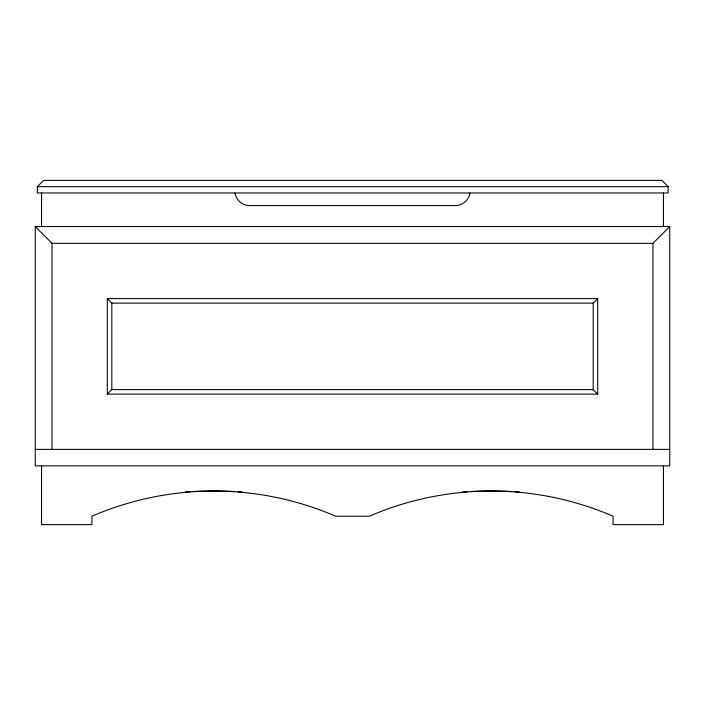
<?xml version="1.0" encoding="UTF-8"?>
<svg xmlns="http://www.w3.org/2000/svg" width="705" height="705" viewBox="0 0 705 705"><rect width="100%" height="100%" fill="white"/><g stroke="black" fill="none" stroke-linecap="round" stroke-linejoin="round"><path stroke-width="1.06" d="M37.347 186.666L43.595 180.374L661.889 180.374L668.137 186.666L668.137 192.967L37.347 192.967L37.347 186.666L668.137 186.666M107.292 394.13L111.813 389.618L593.187 389.618L597.708 394.13L597.708 298.603L107.292 298.603L107.292 394.13L597.708 394.13M107.292 298.603L111.813 303.115L593.187 303.115L597.708 298.603M35.25 226.552L52.047 243.348L652.953 243.348L669.75 226.552L669.75 465.855L35.25 465.855L35.25 226.552L669.75 226.552M35.25 449.385L669.75 449.385M663.449 192.967L663.449 226.552M663.449 465.855L663.449 524.626L613.077 524.626L613.077 516.227A307.503 307.503 0 0 0 369.297 516.227L335.703 516.227A307.503 307.503 0 0 0 91.923 516.227L91.923 524.626L41.551 524.626L41.551 465.855M652.953 243.348L652.953 449.385M593.187 303.115L593.187 389.618M111.813 303.115L111.813 389.618M52.047 243.348L52.047 449.385M41.551 192.967L41.551 226.552M463.053 491.923A450.759 450.759 0 0 1 467.38 491.667M470.623 491.508A450.759 450.759 0 0 1 511.751 491.508M514.994 491.667A450.759 450.759 0 0 1 519.312 491.923M185.688 491.923A450.759 450.759 0 0 1 190.006 491.667M193.249 491.508A450.759 450.759 0 0 1 234.377 491.508M237.62 491.667A450.759 450.759 0 0 1 241.947 491.923M234.95 192.967A15.219 15.219 0 0 0 251.747 205.56L453.253 205.56A15.219 15.219 0 0 0 470.05 192.967"/></g></svg>
